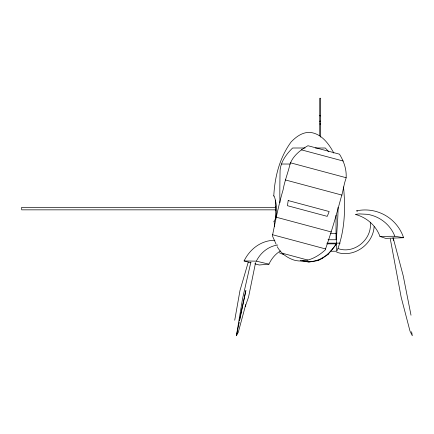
<?xml version="1.0" encoding="UTF-8"?>
<svg xmlns="http://www.w3.org/2000/svg" width="434" height="434" viewBox="0 0 434 434"><rect width="100%" height="100%" fill="white"/><g stroke="black" fill="none" stroke-linecap="round" stroke-linejoin="round"><path stroke-width="0.65" d="M336.898 251.226L336.638 251.107C335.666 236.78 338.189 221.926 338.015 207.392M279.935 202.607C279.718 191.855 279.903 181.168 280.082 170.416C280.76 161.638 286.511 153.967 292.624 147.999L305.08 147.999M277.19 246.675C280.803 253.255 287.096 257.85 294.181 260.145C305.688 263.254 316.853 257.606 325.185 249.989C331.099 232.993 336.236 215.709 340.869 198.295C343.148 191.747 343.674 184.7 346.093 178.162C346.804 169.672 343.907 161.312 339.475 154.168L307.945 145.721C300.496 149.898 292.955 155.822 290.031 164.123C288.002 172.792 284.617 181.032 283.098 189.826C278.633 204.94 275.547 220.434 272.411 235.846L276.127 244.271M273.789 195.989C274.738 176.904 279.664 157.439 291.171 141.896C295.972 136.96 301.397 132.88 308.433 132.327C320.514 132.516 328.663 143.296 333.833 153.11M275.254 206.079L275.639 200.096M273.876 221.313L274.624 220.879C277.614 213.029 276.816 204.137 274.304 196.287L273.556 195.853M255.572 262.613L248.552 297.04L245.199 306.637L238.315 332.216L236.416 335.748L242.59 298.511L250.847 262.212M234.718 320.249L239.986 290.509L248.259 262.136M374.119 226.656C373.094 244.38 353.786 258.241 336.773 252.23M245.199 306.637L245.568 304.635M236.416 335.748L239.297 321.979M239.573 320.666L245.877 290.509L239.432 320.249M275.818 209.915L275.536 210.468M336.502 243.138L336.263 244.255L328.023 254.503L322.147 258.49L318.203 260.525L308.948 262.093L300.35 260.639M337.131 250.608C344.987 230.449 345.583 208.206 343.516 186.897M254.818 263.812L259.239 265L268.95 264.165C271.413 258.789 275.346 254.053 280.402 250.95M274.868 240.279A40.612 35.17 -90 0 0 244.082 260.932L256.337 261.159C259.548 254.709 264.962 249.29 271.7 246.604A36.716 30.271 87.5 0 1 277.798 245.036M302.33 260.563C316.353 264.789 329.298 255.404 336.263 243.843L326.818 243.843M320.086 115.487C318.974 115.786 321.084 116.193 320.542 115.542M320.086 121.064C319.001 121.363 321.068 121.786 320.542 121.119M403.593 237.718L385.631 238.374L379.951 236.416C377.379 229.261 372.291 223.125 365.905 219.034A37.384 37.156 -48.3 0 0 355.272 214.407L359.314 213.908L367.5 214.32A36.716 36.592 -61.1 0 1 379.148 218.373C386.211 222.316 391.94 228.658 394.821 236.248L403.593 237.718A40.612 40.612 0 0 0 356.488 210.864A41.301 41.301 0 0 1 357.611 211.168M379.951 236.416L394.821 236.248M319.739 123.988L320.677 123.988M315.393 147.999L325.267 147.999L328.831 151.781M281.492 164.025L290.303 164.025M275.677 207.322L21.7 207.322L21.7 209.844L275.677 209.844M330.686 233.47L336.035 233.47M328.012 239.747L336.035 239.747L336.035 215.183M327.09 243.138L340.164 243.138M330.16 251.226L336.225 251.226M338.124 248.601C354.339 254.433 372.513 239.08 370.256 222.203M256.337 261.159L268.95 264.165M301.31 149.817L343.175 161.03M290.379 162.777L346.158 177.723M285.301 179.92L341.987 195.11M276.062 217.163L331.364 231.984M272.471 234.707L325.701 248.975M282.36 253.25L307.863 260.085M244.082 260.932L251.031 262.798M279.252 252.729L283.755 254.687M393.155 237.843L403.219 275.796L411.009 315.209M392.998 237.848L393.589 240.474M274.641 226.586L274.109 221.177M390.296 238.912L401.152 297.16L409.989 331.061L412.3 335.748L411.616 331.75M275.818 208.092L275.644 207.251A1.991 0.456 86.3 0 0 275.297 206.698M275.644 206.079L275.769 217.586M328.023 254.091L328.023 254.503M322.147 258.078L322.147 258.49M320.677 137.111L320.677 98.252L319.739 98.252L319.739 135.793M318.203 260.118L318.203 260.525M308.948 261.68L308.948 262.093M288.198 200.557L287.427 205.694L327.258 216.365L329.156 211.532L288.198 200.557"/></g></svg>
